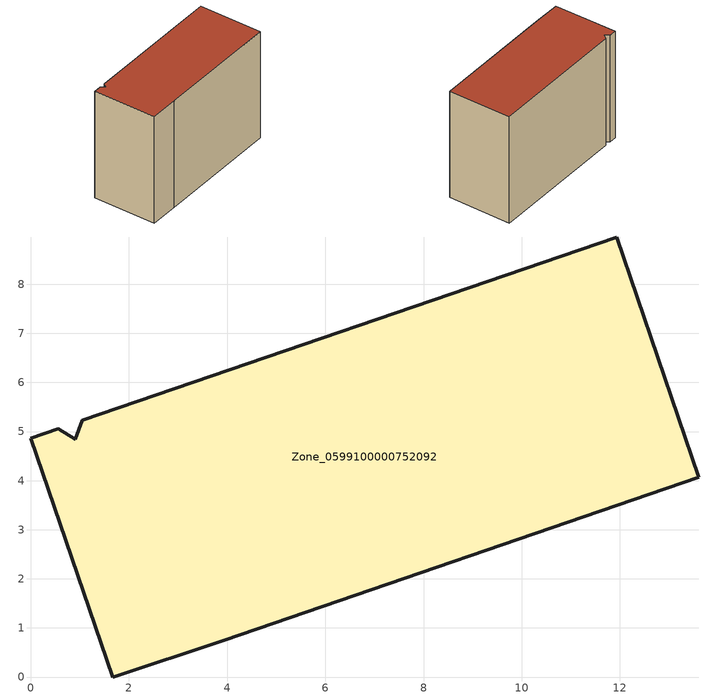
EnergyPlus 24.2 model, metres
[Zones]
Zone_0599100000752092
 floor ground (C_G): 0.9,4.84 1.05,5.23 11.94,8.96 13.61,4.07 3.94,0.75 1.67,0 0,4.87 0.56,5.06 z0
 wall outside (C_F): 1.67,0 3.94,0.75 13.61,4.07 11.94,8.96 1.05,5.23 0.9,4.84 0.56,5.06 0,4.87 1.67,0 z0:9.23
 roof outside (C_R): 0.9,4.84 0.56,5.06 0,4.87 1.67,0 3.94,0.75 13.61,4.07 11.94,8.96 1.05,5.23 z9.23
[BUILDING]
Pand.0599100000752092: North Axis=0; Terrain=City; Loads Convergence Tolerance Value=0.04; Temperature Convergence Tolerance Value=0.4; Solar Distribution=FullExterior; Maximum Number of Warmup Days=25; Minimum Number of Warmup Days=1
[Site:Location]
Rotterdam.The.Hague.AP_ZH_NLD Design_Conditions: Latitude=51.96; Longitude=4.45; Time Zone=1; Elevation=-4.5
[SITE:GROUNDTEMPERATURE:BUILDINGSURFACE]
18, 18, 18, 18, 18, 18, 18, 18, 18, 18, 18, 18
[MATERIAL] Thermal Absorptance=0.9; Solar Absorptance=0.7; Visible Absorptance=0.7
Name | Roughness | Thickness | Conductivity | Density | Specific Heat
G.TI.2006-2014 | MediumSmooth | 0.15 | 0.06 | 540 | 1210
F.TI.2006-2014 | Rough | 0.3 | 0.12 | 1920 | 840
R.TI.2006-2014 | MediumRough | 0.2 | 0.08 | 1500 | 1000
[CONSTRUCTION]
C_G: G.TI.2006-2014
C_F: F.TI.2006-2014
C_R: R.TI.2006-2014
[ZONE]
Zone_0599100000752092: Type=1; Multiplier=1; Ceiling Height=Autocalculate; Volume=Autocalculate; Floor Area=autocalculate; Part of Total Floor Area=Yes
[ZONEINFILTRATION:DESIGNFLOWRATE]
Infil_Zone_0599100000752092: Zone or ZoneList or Space or SpaceList=Zone_0599100000752092; Schedule=AlwaysOn; Design Flow Rate Calculation Method=Flow/Area; Flow Rate per Floor Area=0.0015; Constant Term Coefficient=1; Temperature Term Coefficient=0; Velocity Term Coefficient=0; Velocity Squared Term Coefficient=0
[HVACTEMPLATE:ZONE:IDEALLOADSAIRSYSTEM]
Zone_0599100000752092: Maximum Heating Supply Air Temperature=50; Minimum Cooling Supply Air Temperature=13; Maximum Heating Supply Air Humidity Ratio=0.0156; Minimum Cooling Supply Air Humidity Ratio=0.0077; Heating Limit=NoLimit; Cooling Limit=NoLimit; Dehumidification Control Type=ConstantSensibleHeatRatio; Cooling Sensible Heat Ratio=0.7; Dehumidification Setpoint=60; Humidification Control Type=None; Humidification Setpoint=30; Outdoor Air Method=None; Outdoor Air Flow Rate per Person=0.00944; Outdoor Air Flow Rate per Zone Floor Area=0; Outdoor Air Flow Rate per Zone=0; Demand Controlled Ventilation Type=None; Outdoor Air Economizer Type=NoEconomizer; Heat Recovery Type=None; Sensible Heat Recovery Effectiveness=0.7; Latent Heat Recovery Effectiveness=0.65
[ZONECONTROL:THERMOSTAT]
ThermostatControl_Zone_0599100000752092: Zone or ZoneList=Zone_0599100000752092; Control Type Schedule=DualSetpointControlType; Control 1=Thermostat_Zone_0599100000752092; Temperature Difference Between Cutout And Setpoint=0
[THERMOSTATSETPOINT:DUALSETPOINT]
Thermostat_Zone_0599100000752092: Heating Setpoint Temperature Schedule=HeatingSetpoint_Zone_0599100000752092; Cooling Setpoint Temperature Schedule=CoolingSetpoint_Zone_0599100000752092
[SCHEDULE:COMPACT]
HeatingSetpoint_Zone_0599100000752092: Through: 12/31, For: AllDays, Until: 24:00, 21
CoolingSetpoint_Zone_0599100000752092: Through: 12/31, For: AllDays, Until: 24:00, 24
DualSetpointControlType: Through: 12/31, For: AllDays, Until: 24:00, 4
AlwaysOn: Through: 12/31, For: AllDays, Until: 24:00, 1
